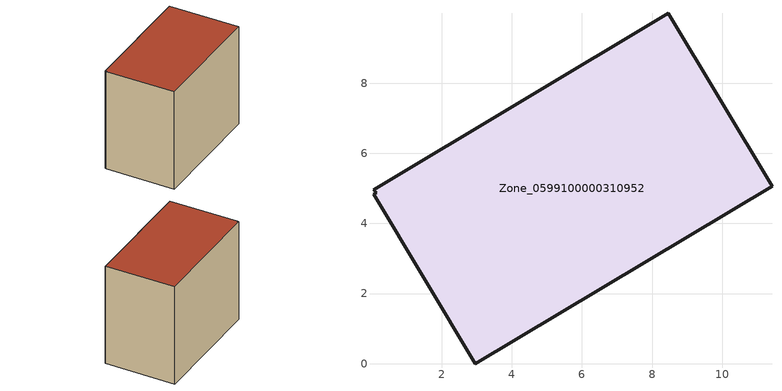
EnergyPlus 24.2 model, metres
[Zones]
Zone_0599100000310952
 floor ground (C_G): 0.13,4.87 0.06,4.96 8.47,9.99 11.42,5.06 2.95,0 0.06,4.82 z3.2
 wall outside (C_F): 2.95,0 11.42,5.06 8.47,9.99 0.06,4.96 0.13,4.87 0.06,4.82 2.95,0 z3.2:11.64
 roof outside (C_R): 0.13,4.87 0.06,4.82 2.95,0 11.42,5.06 8.47,9.99 0.06,4.96 z11.64
[BUILDING]
Pand.0599100000310952: North Axis=0; Terrain=City; Loads Convergence Tolerance Value=0.04; Temperature Convergence Tolerance Value=0.4; Solar Distribution=FullExterior; Maximum Number of Warmup Days=25; Minimum Number of Warmup Days=1
[Site:Location]
Rotterdam.The.Hague.AP_ZH_NLD Design_Conditions: Latitude=51.96; Longitude=4.45; Time Zone=1; Elevation=-4.5
[SITE:GROUNDTEMPERATURE:BUILDINGSURFACE]
18, 18, 18, 18, 18, 18, 18, 18, 18, 18, 18, 18
[MATERIAL] Thermal Absorptance=0.9; Solar Absorptance=0.7; Visible Absorptance=0.7
Name | Roughness | Thickness | Conductivity | Density | Specific Heat
G.TI.1992-2005 | MediumSmooth | 0.15 | 0.06 | 540 | 1210
F.TI.1992-2005 | Rough | 0.3 | 0.12 | 1920 | 840
R.TI.1992-2005 | MediumRough | 0.2 | 0.08 | 1500 | 1000
[CONSTRUCTION]
C_G: G.TI.1992-2005
C_F: F.TI.1992-2005
C_R: R.TI.1992-2005
[ZONE]
Zone_0599100000310952: Type=1; Multiplier=1; Ceiling Height=Autocalculate; Volume=Autocalculate; Floor Area=autocalculate; Part of Total Floor Area=Yes
[ZONEINFILTRATION:DESIGNFLOWRATE]
Infil_Zone_0599100000310952: Zone or ZoneList or Space or SpaceList=Zone_0599100000310952; Schedule=AlwaysOn; Design Flow Rate Calculation Method=Flow/Area; Flow Rate per Floor Area=0.0015; Constant Term Coefficient=1; Temperature Term Coefficient=0; Velocity Term Coefficient=0; Velocity Squared Term Coefficient=0
[HVACTEMPLATE:ZONE:IDEALLOADSAIRSYSTEM]
Zone_0599100000310952: Maximum Heating Supply Air Temperature=50; Minimum Cooling Supply Air Temperature=13; Maximum Heating Supply Air Humidity Ratio=0.0156; Minimum Cooling Supply Air Humidity Ratio=0.0077; Heating Limit=NoLimit; Cooling Limit=NoLimit; Dehumidification Control Type=ConstantSensibleHeatRatio; Cooling Sensible Heat Ratio=0.7; Dehumidification Setpoint=60; Humidification Control Type=None; Humidification Setpoint=30; Outdoor Air Method=None; Outdoor Air Flow Rate per Person=0.00944; Outdoor Air Flow Rate per Zone Floor Area=0; Outdoor Air Flow Rate per Zone=0; Demand Controlled Ventilation Type=None; Outdoor Air Economizer Type=NoEconomizer; Heat Recovery Type=None; Sensible Heat Recovery Effectiveness=0.7; Latent Heat Recovery Effectiveness=0.65
[ZONECONTROL:THERMOSTAT]
ThermostatControl_Zone_0599100000310952: Zone or ZoneList=Zone_0599100000310952; Control Type Schedule=DualSetpointControlType; Control 1=Thermostat_Zone_0599100000310952; Temperature Difference Between Cutout And Setpoint=0
[THERMOSTATSETPOINT:DUALSETPOINT]
Thermostat_Zone_0599100000310952: Heating Setpoint Temperature Schedule=HeatingSetpoint_Zone_0599100000310952; Cooling Setpoint Temperature Schedule=CoolingSetpoint_Zone_0599100000310952
[SCHEDULE:COMPACT]
HeatingSetpoint_Zone_0599100000310952: Through: 12/31, For: AllDays, Until: 24:00, 21
CoolingSetpoint_Zone_0599100000310952: Through: 12/31, For: AllDays, Until: 24:00, 24
DualSetpointControlType: Through: 12/31, For: AllDays, Until: 24:00, 4
AlwaysOn: Through: 12/31, For: AllDays, Until: 24:00, 1
